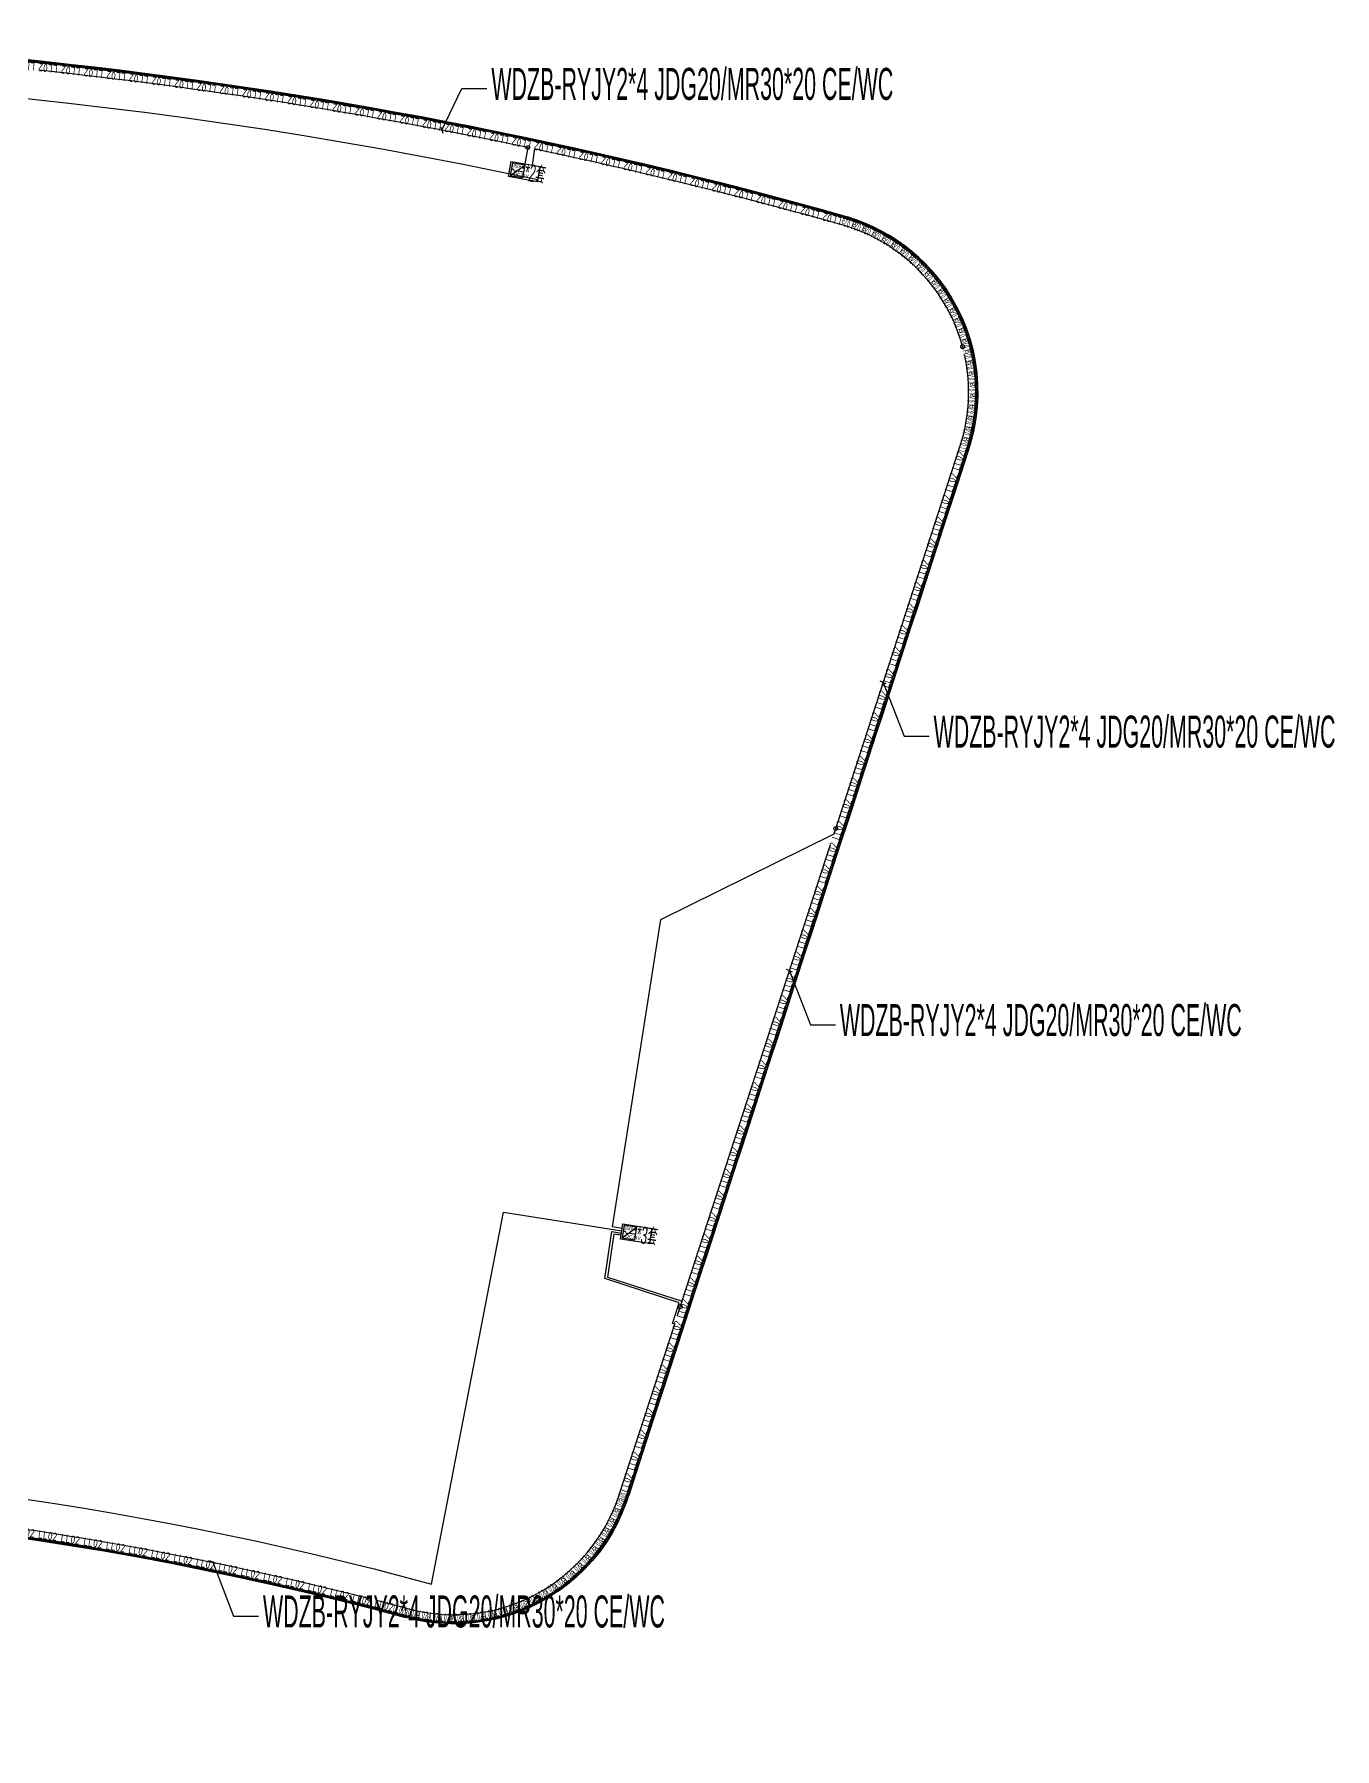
# Model space of a CAD drawing. Header units: inches. Extents: x -443710 to 794989, y 10730 to 123008.
# Drawn here: x -334844 to -277966, y 11315 to 86314 of the extents above; entities that cross this region are included whole.
import ezdxf
from ezdxf import colors
from ezdxf.entities.mleader import LeaderData, LeaderLine
from ezdxf.enums import TextEntityAlignment as Align
from ezdxf.math import Vec2, Vec3

# ---------------------------------------------------------------- set-up
doc = ezdxf.new("R2010")
doc.units = ezdxf.units.IN
doc.header["$MEASUREMENT"] = 0
doc.layers.get('0').update_dxf_attribs({"color": 253})
for name, color, linetype in [('0-LIGHT-TXT', 90, 'Continuous'), ('0-LL02', 1, 'Continuous'), ('0-开关电源', 3, 'Continuous'), ('LT-220V', 5, 'Continuous'), ('LT-24V', 4, 'Continuous')]:
    doc.layers.add(name, color=color, linetype=linetype)
doc.styles.add('GBZITI', font='gbenor.shx', dxfattribs={"height": 350, "bigfont": 'gbcbig.shx'})
doc.styles.add('SMDEI', font='smsim.shx', dxfattribs={"width": 0.75, "bigfont": 'smfs.shx'})
doc.styles.get("Standard").update_dxf_attribs({"font": 'arial.ttf'})

# ---------------------------------------------------------------- blocks, each defined once
blk = doc.blocks.new('LL02')
at = {"layer": '0-LL02'}
for points in [[(-500, 80), (500, 80), (500, 0), (-500, 0)], [(-490, 70), (490, 70), (490, 10), (-490, 10)]]:
    blk.add_lwpolyline(points, close=True, dxfattribs=at)
for points in [[(-450, 16), (-450, 63), (-460, 45)], [(-450, 16), (-450, 63), (-440, 45)], [(-375, 16), (-375, 63), (-385, 45)], [(-375, 16), (-375, 63), (-365, 45)], [(-300, 16), (-300, 63), (-310, 45)], [(-300, 16), (-300, 63), (-290, 45)], [(-225, 16), (-225, 63), (-235, 45)], [(-225, 16), (-225, 63), (-215, 45)], [(-150, 16), (-150, 63), (-160, 45)], [(-150, 16), (-150, 63), (-140, 45)], [(-75, 16), (-75, 63), (-85, 45)], [(-75, 16), (-75, 63), (-65, 45)], [(0, 16), (0, 63), (-10, 45)], [(0, 16), (0, 63), (10, 45)], [(75, 16), (75, 63), (65, 45)], [(75, 16), (75, 63), (85, 45)], [(150, 16), (150, 63), (140, 45)], [(150, 16), (150, 63), (160, 45)], [(225, 16), (225, 63), (215, 45)], [(225, 16), (225, 63), (235, 45)], [(300, 16), (300, 63), (290, 45)], [(300, 16), (300, 63), (310, 45)], [(375, 16), (375, 63), (365, 45)], [(375, 16), (375, 63), (385, 45)], [(450, 16), (450, 63), (440, 45)], [(450, 16), (450, 63), (460, 45)]]:
    blk.add_lwpolyline(points, dxfattribs=at)
at = {"layer": '0-LL02', "style": 'GBZITI'}
blk.add_text('LL02', height=350, rotation=360, dxfattribs=at).set_placement((0, 271, 0), align=Align.MIDDLE_CENTER)
blk = doc.blocks.new('LL02a')
at = {"layer": '0-LL02'}
for points in [[(-250, 80), (250, 80), (250, 0), (-250, 0)], [(-240, 70), (240, 70), (240, 10), (-240, 10)]]:
    blk.add_lwpolyline(points, close=True, dxfattribs=at)
for points in [[(-225, 16), (-225, 63), (-235, 45)], [(-225, 16), (-225, 63), (-215, 45)], [(-150, 16), (-150, 63), (-160, 45)], [(-150, 16), (-150, 63), (-140, 45)], [(-75, 16), (-75, 63), (-85, 45)], [(-75, 16), (-75, 63), (-65, 45)], [(0, 16), (0, 63), (-10, 45)], [(0, 16), (0, 63), (10, 45)], [(75, 16), (75, 63), (65, 45)], [(75, 16), (75, 63), (85, 45)], [(150, 16), (150, 63), (140, 45)], [(150, 16), (150, 63), (160, 45)], [(225, 16), (225, 63), (215, 45)], [(225, 16), (225, 63), (235, 45)]]:
    blk.add_lwpolyline(points, dxfattribs=at)
at = {"layer": '0-LL02', "style": 'GBZITI', "width": 0.5}
blk.add_text('LL02a', height=350, rotation=360, dxfattribs=at).set_placement((0, 271, 0), align=Align.MIDDLE_CENTER)
blk = doc.blocks.new('LF01b')
at = {"layer": '0-LL02'}
for points in [[(-150, 80), (150, 80), (150, 0), (-150, 0)], [(-140, 70), (140, 70), (140, 10), (-140, 10)]]:
    blk.add_lwpolyline(points, close=True, dxfattribs=at)
for points in [[(-75, 16), (-75, 63), (-85, 45)], [(-75, 16), (-75, 63), (-65, 45)], [(0, 16), (0, 63), (-10, 45)], [(0, 16), (0, 63), (10, 45)], [(75, 16), (75, 63), (65, 45)], [(75, 16), (75, 63), (85, 45)]]:
    blk.add_lwpolyline(points, dxfattribs=at)
at = {"layer": '0-LL02', "style": 'GBZITI', "width": 0.28}
blk.add_text('LL02b', height=350, rotation=360, dxfattribs=at).set_placement((0, 271, 0), align=Align.MIDDLE_CENTER)
blk = doc.blocks.new('LEDDR01')
at = {"layer": '0-开关电源'}
for p, q in [((-224, 0), (224, 448)), ((19, 205), (198, 205))]:
    blk.add_line(p, q, dxfattribs=at)
blk.add_lwpolyline([(-224, 0), (224, 0), (224, 448), (-224, 448)], close=True, dxfattribs=at)
for centre, start, end in [((-171, 187), 19.47122, 160.52878), ((-81, 219), 199.47122, 340.52878)]:
    blk.add_arc(centre, 47.5, start, end, dxfattribs=at)
at = {"color": 3}
for s, p in [('350W', (-219, 302)), ('DC24V', (-122, 21))]:
    blk.add_text(s, height=120, dxfattribs=at).set_placement(p)
blk = doc.blocks.new('_Oblique')
at = {"color": 0, "linetype": 'ByBlock', "lineweight": -2}
blk.add_line((-0.5, -0.5), (0.5, 0.5), dxfattribs=at)

msp = doc.modelspace()

# ---------------------------------------------------------------- linework, layer by layer
at = {"color": 4}
for points in [[(-299405, 78362, 0.169589), (-438804, 69836, 0.000015), (-438804, 69836, 0.000015)], [(-294014, 68049, 0.426416), (-299282, 78326, 0.407126)], [(-412315, 11315, -0.163248), (-318612, 17062, 0)]]:
    msp.add_lwpolyline(points, format="xyb", dxfattribs=at)
msp.add_lwpolyline([(-308847, 22398), (-293968, 68190)], dxfattribs=at)
at = {"layer": '0-LIGHT-TXT', "color": 7}
for points in [[(-313983, 80752), (-312724, 80525), (-312843, 79864), (-314102, 80091)], [(-309099, 34276), (-307835, 34075), (-307940, 33412), (-309204, 33612)]]:
    msp.add_lwpolyline(points, close=True, dxfattribs=at)
at = {"layer": '0-LL02'}
msp.add_lwpolyline([(-299405, 78362, 0.168949), (-438507, 69960, 1073.274565)], format="xyb", dxfattribs=at)
for centre in [(-313260, 81361), (-294240, 72647), (-299788, 51571), (-306587, 30648), (-320209, 17895)]:
    msp.add_circle(centre, 85.7, dxfattribs=at)
at = {"layer": 'LT-220V'}
for points in [[(-312827, 79940, 0.132339), (-421983, 74278, 0.132339)], [(-407123, 34987), (-403601, 35490), (-399134, 17715, -0.139411), (-317469, 18514), (-314324, 34786), (-309147, 33974)]]:
    msp.add_lwpolyline(points, format="xyb", dxfattribs=at)
at = {"layer": 'LT-24V', "color": 4}
for points in [[(-313379, 80644), (-313250, 81359, 0.025641), (-334652, 84740, 0.025641)], [(-294207, 72522, 0.268346), (-299513, 77977, 0.016384), (-312960, 81298), (-313071, 80595)], [(-309132, 34072), (-309553, 34138), (-307435, 47591), (-299862, 51344), (-294348, 68314, 0.132594), (-294148, 72270, 0.132594)], [(-319884, 17811, -0.002488), (-318460, 17436, 0.399227), (-309258, 22426), (-306833, 29889), (-306928, 29920), (-306634, 30825), (-309884, 31881), (-309584, 33940), (-309162, 33875)], [(-341466, 22411), (-341540, 21715, -0.036757), (-320150, 17880, -0.036757)]]:
    msp.add_lwpolyline(points, format="xyb", dxfattribs=at)
for points in [[(-306706, 30282), (-300014, 50877)], [(-309180, 33776), (-309502, 33826), (-309773, 31950), (-306508, 30889)]]:
    msp.add_lwpolyline(points, dxfattribs=at)

# ---------------------------------------------------------------- block references
at = {"layer": '0-LL02'}
for name, p, rotation in [('LL02', (-335212, 85200), 174.1242858760882), ('LL02', (-334218, 85096), 173.8537675592195), ('LL02', (-333224, 84986), 173.5832492422923), ('LL02', (-332230, 84872), 173.3127309254263), ('LL02', (-331238, 84753), 173.042212608559), ('LL02', (-330245, 84630), 172.7716942916903), ('LL02', (-329253, 84502), 172.501175974823), ('LL02', (-328262, 84369), 172.2306576579556), ('LL02', (-327272, 84231), 171.9601393410883), ('LL02', (-326282, 84089), 171.689621024221), ('LL02', (-325293, 83942), 171.4191027073537), ('LL02', (-324304, 83791), 171.148584390485), ('LL02', (-323317, 83634), 170.8780660736136), ('LL02', (-322330, 83474), 170.6075477567449), ('LL02', (-321344, 83308), 170.3370294398776), ('LL02', (-320358, 83138), 170.066511123009), ('LL02', (-319374, 82963), 169.7959928061403), ('LL02', (-318390, 82783), 169.5254744892716), ('LL02', (-317407, 82599), 169.2549561724016), ('LL02', (-316425, 82411), 168.9844378555316), ('LL02', (-315444, 82217), 168.7139195386629), ('LL02', (-314464, 82019), 168.4434012217955), ('LL02', (-313484, 81817), 168.1728829049269), ('LL02', (-312506, 81609), 167.9023645880582), ('LL02', (-311529, 81397), 167.6318462711922), ('LL02', (-310552, 81181), 167.3613279543235), ('LL02', (-309577, 80960), 167.0908096374535), ('LL02', (-308603, 80734), 166.8202913205848), ('LL02', (-307630, 80504), 166.5497730037161), ('LL02', (-306658, 80269), 166.2792546868488), ('LL02', (-305687, 80029), 166.0087363699828), ('LL02', (-304717, 79785), 165.7382180531141), ('LL02', (-303749, 79537), 165.4676997362441), ('LL02', (-302781, 79283), 165.1971814193741), ('LL02', (-301815, 79026), 164.9266631025041), ('LL02', (-300850, 78763), 164.6561447856354), ('LL02', (-299886, 78496), 164.3856264687667), ('LL02a', (-299138, 78277), 162.22968968394), ('LL02a', (-298667, 78110), 158.6496775583669), ('LL02a', (-298208, 77914), 155.0696654327938), ('LL02a', (-297762, 77689), 151.4896533072207), ('LL02a', (-297330, 77437), 147.9096411816478), ('LL02a', (-296915, 77159), 144.3296290560747), ('LL02a', (-296519, 76855), 140.7496169305016), ('LL02a', (-296142, 76527), 137.1696048049287), ('LL02a', (-295786, 76176), 133.5895926793557), ('LL02a', (-295453, 75804), 130.0095805537826), ('LL02a', (-295143, 75411), 126.4295684282095), ('LL02a', (-294859, 75000), 122.8495563026364), ('LL02a', (-294602, 74572), 119.2695441770633), ('LL02a', (-294371, 74129), 115.6895320514901), ('LL02a', (-294168, 73672), 112.109519925917), ('LL02a', (-293995, 73204), 108.5295078003439), ('LL02a', (-293851, 72725), 104.9494956747709), ('LL02a', (-293737, 72239), 101.3694835491979), ('LL02a', (-293654, 71746), 97.78947142362493), ('LL02a', (-293601, 71249), 94.20945929805201), ('LL02a', (-293590, 70250), 87.04943504690605), ('LL02a', (-293580, 70750), 90.62944717247915), ('LL02a', (-293631, 69752), 83.46942292133296), ('LL02a', (-293806, 68769), 76.30939867018675), ('LL02a', (-293703, 69258), 79.88941079575986), ('LL02a', (-293940, 68287), 72.72938654461366), ('LL02', (-294168, 67573), 72.00000000002372), ('LL02', (-294477, 66622), 72.00000000002372), ('LL02', (-294786, 65671), 72.00000000002372), ('LL02', (-295095, 64720), 72.00000000002372), ('LL02', (-295404, 63769), 72.00000000002372), ('LL02', (-295713, 62818), 72.00000000002372), ('LL02', (-296023, 61867), 72.00000000002372), ('LL02', (-296332, 60916), 72.00000000002372), ('LL02', (-296641, 59965), 72.00000000002372), ('LL02', (-296950, 59013), 72.00000000002372), ('LL02', (-297259, 58062), 72.00000000002372), ('LL02', (-297568, 57111), 72.00000000002372), ('LL02', (-297877, 56160), 72.00000000002372), ('LL02', (-298186, 55209), 72.00000000002372), ('LL02', (-298495, 54258), 72.00000000002372), ('LL02', (-298804, 53307), 72.00000000002372), ('LL02', (-299113, 52356), 72.00000000002372), ('LL02', (-299422, 51405), 72.00000000002372), ('LL02', (-299731, 50454), 72.00000000002372), ('LL02', (-300040, 49503), 72.00000000002372), ('LL02', (-300349, 48552), 72.00000000002372), ('LL02', (-300658, 47601), 72.00000000002372), ('LL02', (-300967, 46650), 72.00000000002372), ('LL02', (-301276, 45699), 72.00000000002372), ('LL02', (-301585, 44748), 72.00000000002372), ('LL02', (-301894, 43797), 72.00000000002372), ('LL02', (-302203, 42846), 72.00000000002372), ('LL02', (-302512, 41894), 72.00000000002372), ('LL02', (-302821, 40943), 72.00000000002372), ('LL02', (-303130, 39992), 72.00000000002372), ('LL02', (-303439, 39041), 72.00000000002372), ('LL02', (-303748, 38090), 72.00000000002372), ('LL02', (-304057, 37139), 72.00000000002372), ('LL02', (-304366, 36188), 72.00000000002372), ('LL02', (-304675, 35237), 72.00000000002372), ('LL02', (-304984, 34286), 72.00000000002372), ('LL02', (-305293, 33335), 72.00000000002372), ('LL02', (-305602, 32384), 72.00000000002372), ('LL02', (-305911, 31433), 72.00000000002372), ('LL02', (-306220, 30482), 72.00000000002372), ('LL02', (-306529, 29531), 72.00000000002372), ('LL02', (-306838, 28580), 72.00000000002372), ('LL02', (-307147, 27629), 72.00000000002372), ('LL02', (-307456, 26678), 72.00000000002372), ('LL02', (-307765, 25726), 72.00000000002372), ('LL02', (-308074, 24775), 72.00000000002372), ('LL02', (-308383, 23824), 72.00000000002372), ('LL02', (-308692, 22873), 72.00000000002372), ('LF01b', (-308896, 22251), 71.66361658478964), ('LL02a', (-309230, 21416), 65.19870301115223), ('LL02a', (-309034, 21876), 68.77955340909692), ('LL02', (-335286, 20522), 351.581674331238), ('LL02a', (-309454, 20969), 61.61785261320755), ('LL02', (-334297, 20373), 351.19349154321), ('LL02', (-333309, 20216), 350.8053087551822), ('LL02', (-332323, 20053), 350.4171259671551), ('LL02', (-331337, 19883), 350.0289431791282), ('LL02a', (-309983, 20122), 54.45615181731818), ('LL02a', (-309705, 20538), 58.03700221526287), ('LL02', (-330353, 19707), 349.6407603911021), ('LL02', (-329370, 19524), 349.2525776030761), ('LL02', (-328388, 19334), 348.8643948150481), ('LL02', (-327408, 19137), 348.4762120270211), ('LL02a', (-310614, 19348), 47.29445102142921), ('LL02a', (-310286, 19725), 50.87530141937373), ('LL02', (-326428, 18934), 348.0880292389932), ('LL02', (-325451, 18724), 347.6998464509644), ('LL02', (-324474, 18508), 347.3116636629364), ('LL02', (-323500, 18285), 346.9234808749094), ('LL02a', (-311728, 18348), 36.55189982759565), ('LL02a', (-311336, 18658), 40.13275022554016), ('LL02a', (-310964, 18992), 43.71360062348473), ('LL02', (-322526, 18056), 346.5352980868834), ('LL02', (-321555, 17819), 346.1471152988564), ('LL02', (-320585, 17577), 345.7589325108285), ('LL02a', (-313010, 17574), 25.80934863376181), ('LL02a', (-312567, 17805), 29.3901990317065), ('LL02a', (-312139, 18064), 32.9710494296512), ('LL02', (-319616, 17327), 345.3707497228006), ('LL02a', (-318890, 17137), 345.1503173761216), ('LL02a', (-318369, 17004), 346.4199942563715), ('LL02a', (-317880, 16901), 350.000844654316), ('LL02a', (-317385, 16829), 353.5816950522608), ('LL02a', (-315889, 16801), 4.324246246094201), ('LL02a', (-315392, 16854), 7.905096644038682), ('LL02a', (-314899, 16938), 11.48594704198327), ('LL02a', (-314413, 17052), 15.06679743992806), ('LL02a', (-313934, 17197), 18.64764783787274), ('LL02a', (-313466, 17371), 22.22849823581733), ('LL02a', (-316887, 16789), 357.1625454502054), ('LL02a', (-316388, 16779), 0.7433958481497169)]:
    msp.add_blockref(name, p, dxfattribs=dict(at, rotation=rotation))
at = {"layer": '0-开关电源', "color": 3, "xscale": 1.25, "yscale": 1.25, "zscale": 1.25}
for p, rotation in [((-313756, 80092), 349.7806847976944), ((-308857, 33620), 350.999999999963)]:
    msp.add_blockref('LEDDR01', p, dxfattribs=dict(at, rotation=rotation))

# ---------------------------------------------------------------- texts
at = {"layer": '0-LIGHT-TXT', "color": 7, "style": 'SMDEI', "width": 0.5}
for p in [(-314853, 83444), (-295512, 55110), (-299612, 42492), (-324843, 16619)]:
    msp.add_text('WDZB-RYJY2*4 JDG20/MR30*20 CE/WC', height=1400, dxfattribs=at).set_placement(p)
for s, rotation, p in [('*2套', 349.78068, (-313452, 79925)), ('*3套', 351, (-308550, 33459))]:
    msp.add_text(s, height=750, rotation=rotation, dxfattribs=at).set_placement(p)

# ---------------------------------------------------------------- leaders
at = {"layer": '0-LIGHT-TXT', "color": 7}
ml = msp.add_multileader_mtext('Standard', dxfattribs=at)
ml.set_content('', color=7)
ml.set_leader_properties()
ml.set_arrow_properties(name='OBLIQUE')
ml.build(insert=Vec2(0, 0))
ml.multileader.update_dxf_attribs({"text_right_attachment_type": 6, "dogleg_length": 0.36, "arrow_head_size": 200})
ctx = ml.context
ctx.base_point, ctx.char_height, ctx.arrow_head_size, ctx.landing_gap_size, ctx.plane_origin = Vec3(-315044, 83941), 0.18, 200, 0.09, Vec3(-316992, 81953)
ctx.right_attachment = 6
notes = []
notes.append((ctx, [(0, (1, 1, 0), (-316139, 83941), (1, 0), 1095, [(0, [(-317015, 82118)], 0, [])])]))
ctx.mtext.insert, ctx.mtext.flow_direction = Vec3(-315044, 83941), 5
ml = msp.add_multileader_mtext('Standard', dxfattribs=at)
ml.set_content('', color=7)
ml.set_leader_properties()
ml.set_arrow_properties(name='OBLIQUE')
ml.build(insert=Vec2(0, 0))
ml.multileader.update_dxf_attribs({"text_right_attachment_type": 6, "dogleg_length": 0.36, "arrow_head_size": 200})
ctx = ml.context
ctx.base_point, ctx.char_height, ctx.arrow_head_size, ctx.landing_gap_size, ctx.plane_origin = Vec3(-295704, 55607), 0.18, 200, 0.09, Vec3(-297651, 53619)
ctx.right_attachment = 6
notes.append((ctx, [(0, (1, 1, 0), (-296798, 55607), (1, 0), 1095, [(0, [(-297711, 57963)], 0, [])])]))
ctx.mtext.insert, ctx.mtext.flow_direction = Vec3(-295703, 55608), 5
ml = msp.add_multileader_mtext('Standard', dxfattribs=at)
ml.set_content('', color=7)
ml.set_leader_properties()
ml.set_arrow_properties(name='OBLIQUE')
ml.build(insert=Vec2(0, 0))
ml.multileader.update_dxf_attribs({"text_right_attachment_type": 6, "dogleg_length": 0.36, "arrow_head_size": 200})
ctx = ml.context
ctx.base_point, ctx.char_height, ctx.arrow_head_size, ctx.landing_gap_size, ctx.plane_origin = Vec3(-299803, 42989), 0.18, 200, 0.09, Vec3(-301751, 41001)
ctx.right_attachment = 6
notes.append((ctx, [(0, (1, 1, 0), (-300898, 42989), (1, 0), 1095, [(0, [(-301811, 45345)], 0, [])])]))
ctx.mtext.insert, ctx.mtext.flow_direction = Vec3(-299803, 42989), 5
ml = msp.add_multileader_mtext('Standard', dxfattribs=at)
ml.set_content('', color=7)
ml.set_leader_properties()
ml.set_arrow_properties(name='OBLIQUE')
ml.build(insert=Vec2(0, 0))
ml.multileader.update_dxf_attribs({"text_right_attachment_type": 6, "dogleg_length": 0.36, "arrow_head_size": 200})
ctx = ml.context
ctx.base_point, ctx.char_height, ctx.arrow_head_size, ctx.landing_gap_size, ctx.plane_origin = Vec3(-325035, 17116), 0.18, 200, 0.09, Vec3(-326982, 15127)
ctx.right_attachment = 6
notes.append((ctx, [(0, (1, 1, 0), (-326129, 17116), (1, 0), 1095, [(0, [(-327042, 19472)], 0, [])])]))
ctx.mtext.insert, ctx.mtext.flow_direction = Vec3(-325035, 17116), 5
for ctx, leaders in notes:
    for number, flags, end, landing, length, lines in leaders:
        leader = LeaderData()
        leader.index, (leader.has_last_leader_line, leader.has_dogleg_vector, leader.attachment_direction) = number, flags
        leader.last_leader_point, leader.dogleg_vector, leader.dogleg_length = Vec3(end), Vec3(landing), length
        for number, points, colour, breaks in lines:
            line = LeaderLine()
            line.index, line.vertices, line.color, line.breaks = number, Vec3.list(points), colors.encode_raw_color(colour), breaks
            leader.lines.append(line)
        ctx.leaders.append(leader)

doc.saveas('drawing.dxf')
